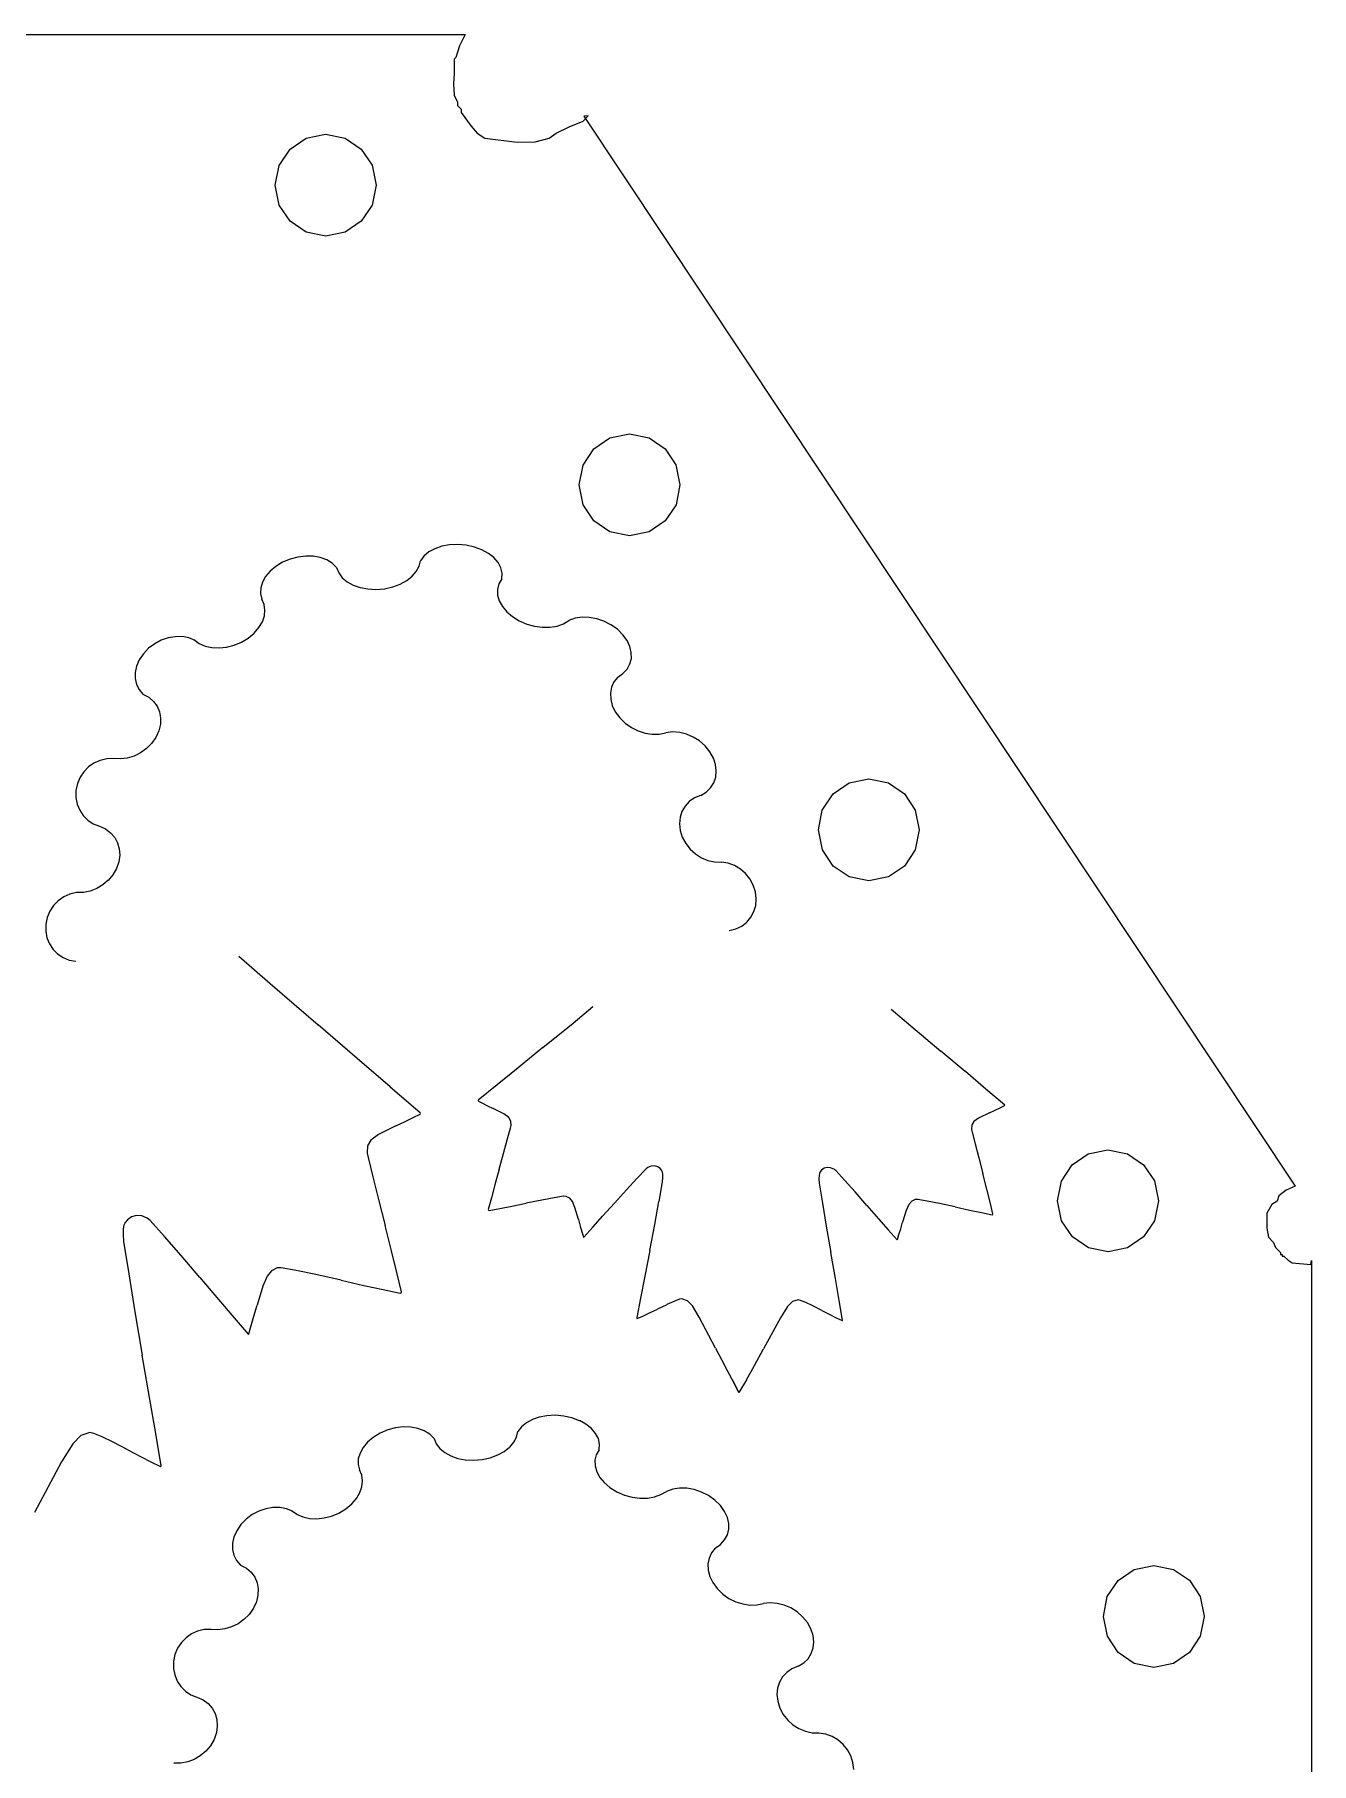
# Model space of a CAD drawing. Extents: x -196 to 369, y 430 to 811.
# Drawn here: x 201 to 277.8, y 706.9 to 810.9 of the extents above; entities that cross this region are included whole.
import ezdxf

# ---------------------------------------------------------------- set-up
doc = ezdxf.new("R2010")
doc.units = 0

msp = doc.modelspace()

# ---------------------------------------------------------------- linework, layer by layer
at = {"layer": 'Layer 1'}
for p, q in [((112.83, 810.906), (226.894, 810.906)), ((226.894, 810.906), (226.559388, 810.237169)), ((226.34479, 809.52363), (226.24273, 809.42034)), ((226.24273, 809.42034), (226.24273, 808.59373)), ((226.559388, 810.237169), (226.34479, 809.52363)), ((226.24273, 808.59373), (226.202733, 807.913124)), ((226.202733, 807.913124), (226.24273, 807.25054)), ((226.24273, 807.25054), (226.44685, 806.83724)), ((226.44685, 806.83724), (226.44685, 806.6306)), ((226.44685, 806.6306), (226.65096, 806.42396)), ((226.65096, 806.42396), (226.65096, 806.21729)), ((226.65096, 806.21729), (227.26331, 805.39071)), ((227.26331, 805.39071), (227.621672, 804.97422)), ((232.36621, 804.9774), (233.157411, 805.360071)), ((233.157411, 805.360071), (233.99914, 805.70069)), ((233.99914, 805.70069), (234.30531, 806.01065)), ((234.30531, 806.01065), (234.0436, 805.99975)), ((234.044, 806), (276.8283, 741.607)), ((216.364151, 804.009831), (217.327202, 804.668595)), ((217.327202, 804.668595), (218.50704, 804.9111)), ((218.50704, 804.9111), (219.687416, 804.671312)), ((219.687416, 804.671312), (220.651942, 804.014769)), ((227.621672, 804.97422), (228.07977, 804.66747)), ((228.07977, 804.66747), (230.028197, 804.424999)), ((230.028197, 804.424999), (231.11835, 804.456492)), ((231.11835, 804.456492), (231.95798, 804.66747)), ((231.95798, 804.66747), (232.36621, 804.9774)), ((215.71528, 803.033594), (216.364151, 804.009831)), ((220.651942, 804.014769), (221.303005, 803.040031)), ((215.47798, 801.83867), (215.71528, 803.033594)), ((221.303005, 803.040031), (221.54299, 801.84566)), ((215.717069, 800.64411), (215.47798, 801.83867)), ((221.543, 801.841), (221.304807, 800.646257)), ((216.367402, 799.668869), (215.717069, 800.64411)), ((221.304807, 800.646257), (220.655205, 799.670516)), ((217.331439, 799.011583), (216.367402, 799.668869)), ((218.51164, 798.77089), (217.331439, 799.011583)), ((219.691661, 799.01249), (218.51164, 798.77089)), ((220.655205, 799.670516), (219.691661, 799.01249)), ((234.645154, 785.981834), (235.608203, 786.640601)), ((235.608203, 786.640601), (236.78804, 786.88311)), ((236.78804, 786.88311), (237.968422, 786.643324)), ((237.968422, 786.643324), (238.932952, 785.986779)), ((233.996286, 785.005595), (234.645154, 785.981834)), ((238.932952, 785.986779), (239.584016, 785.012036)), ((233.75899, 783.81067), (233.996286, 785.005595)), ((239.584016, 785.012036), (239.824, 783.81766)), ((233.998079, 782.61611), (233.75899, 783.81067)), ((239.824, 783.813), (239.585808, 782.618259)), ((234.648412, 781.640869), (233.998079, 782.61611)), ((239.585808, 782.618259), (238.936209, 781.64252)), ((235.612449, 780.983583), (234.648412, 781.640869)), ((238.936209, 781.64252), (237.972667, 780.984492)), ((236.79265, 780.74289), (235.612449, 780.983583)), ((237.972667, 780.984492), (236.79265, 780.74289)), ((216.375, 779.343), (215.917868, 779.150032)), ((216.843, 779.467), (216.374375, 779.343039)), ((217.31, 779.523), (216.842928, 779.466784)), ((217.763138, 779.513445), (217.310652, 779.523736)), ((218.188, 779.438), (217.763138, 779.513445)), ((218.57149, 779.298005), (218.187285, 779.437365)), ((218.902, 779.096), (218.57149, 779.298005)), ((224.131, 778.914), (224.207174, 779.244576)), ((224.423, 779.53), (224.206891, 779.244003)), ((224.717743, 779.773684), (224.423286, 779.529998)), ((225.079, 779.97), (224.717743, 779.773684)), ((225.494837, 780.114583), (225.078349, 779.970704)), ((225.955, 780.201), (225.494837, 780.114583)), ((226.447291, 780.224137), (225.955001, 780.200274)), ((226.960155, 780.180422), (226.447291, 780.224137)), ((227.458, 780.07), (226.960155, 780.180422)), ((227.908, 779.903), (227.458768, 780.07046)), ((228.3, 779.687), (227.907998, 779.903367)), ((228.62619, 779.429818), (228.299983, 779.686968)), ((228.878, 779.14), (228.62619, 779.429818)), ((214.896459, 778.292232), (214.70958, 777.956033)), ((215.163, 778.61), (214.896459, 778.292232)), ((215.504901, 778.899436), (215.163005, 778.610191)), ((215.917868, 779.150032), (215.504901, 778.899436)), ((219.166, 778.833), (218.902226, 779.096388)), ((219.166, 778.833), (219.293229, 778.509293)), ((219.293, 778.509), (219.509991, 778.22228)), ((219.509991, 778.22228), (219.805184, 777.977656)), ((223.386221, 778.05422), (223.711526, 778.31044)), ((223.712, 778.311), (223.962819, 778.600095)), ((223.962819, 778.600095), (224.13059, 778.913976)), ((229.04674, 778.825734), (228.877908, 779.140072)), ((229.101, 778.156), (228.924074, 777.849196)), ((229.124, 778.495), (229.04674, 778.825734)), ((229.101, 778.156), (229.123892, 778.495015)), ((214.606105, 777.612511), (214.591478, 777.269825)), ((214.592, 777.269), (214.669955, 776.93825)), ((214.709, 777.957), (214.606105, 777.612511)), ((219.805, 777.978), (220.166816, 777.780546)), ((220.166816, 777.780546), (220.583691, 777.635363)), ((220.584, 777.635), (221.044361, 777.547171)), ((221.045, 777.548), (221.537275, 777.522625)), ((221.537, 777.522), (222.049622, 777.564162)), ((222.049622, 777.564162), (222.547024, 777.673097)), ((222.547024, 777.673097), (222.995607, 777.83922)), ((222.995, 777.839), (223.386221, 778.05422)), ((228.924, 777.849), (228.84385, 777.519188)), ((228.84385, 777.519188), (228.856257, 777.176543)), ((228.856, 777.176), (228.956713, 776.830664)), ((214.809, 776.621), (214.66944, 776.938153)), ((214.859431, 776.280534), (214.809033, 776.621144)), ((214.823, 775.927), (214.859431, 776.280534)), ((228.956713, 776.830664), (229.141492, 776.492787)), ((229.141, 776.493), (229.405607, 776.172732)), ((229.406, 776.173), (229.746188, 775.880491)), ((214.21622, 774.89423), (214.499101, 775.223278)), ((214.499, 775.224), (214.70206, 775.571753)), ((214.70206, 775.571753), (214.822979, 775.927663)), ((229.746, 775.88), (230.157522, 775.625417)), ((230.157522, 775.625417), (230.61362, 775.42798)), ((230.61362, 775.42798), (231.081658, 775.299401)), ((231.082, 775.3), (231.548922, 775.239149)), ((231.548922, 775.239149), (232.00169, 775.24488)), ((232.002, 775.245), (232.427556, 775.316159)), ((232.427556, 775.316159), (232.812842, 775.451607)), ((232.812, 775.451), (233.143973, 775.6496)), ((233.523, 775.781), (233.144098, 775.649456)), ((233.936423, 775.841843), (233.52316, 775.781648)), ((234.371, 775.832), (233.936423, 775.841843)), ((234.813896, 775.752955), (234.371035, 775.831514)), ((235.252, 775.607), (234.813896, 775.752955)), ((235.672411, 775.394982), (235.252103, 775.607029)), ((236.061892, 775.118147), (235.672411, 775.394982)), ((236.392, 774.794), (236.061892, 775.118147)), ((208.223, 774.25), (207.859085, 773.979403)), ((208.62, 774.458), (208.223351, 774.249765)), ((209.037397, 774.600142), (208.620533, 774.457484)), ((209.462, 774.674), (209.037397, 774.600142)), ((209.881456, 774.676393), (209.461626, 774.674566)), ((210.284, 774.603), (209.881456, 774.676393)), ((210.657, 774.451), (210.284238, 774.602836)), ((210.588, 774.499), (210.898296, 774.271894)), ((210.898, 774.272), (211.262571, 774.113976)), ((211.262571, 774.113976), (211.668317, 774.02466)), ((211.669, 774.024), (212.102793, 774.002994)), ((212.102793, 774.002994), (212.551529, 774.049923)), ((212.551, 774.05), (213.001567, 774.164475)), ((213.002, 774.165), (213.441284, 774.346639)), ((213.441, 774.346), (213.855866, 774.59442)), ((213.855866, 774.59442), (214.21622, 774.89423)), ((236.642, 774.446), (236.391997, 774.793795)), ((236.811, 774.086), (236.64239, 774.446752)), ((236.896113, 773.722697), (236.810219, 774.085758)), ((207.29189, 773.281733), (207.126595, 772.902815)), ((207.541331, 773.649246), (207.29189, 773.281733)), ((207.86, 773.979), (207.541331, 773.649246)), ((236.645, 772.726), (236.815045, 773.03199)), ((236.815, 773.032), (236.898413, 773.367668)), ((236.898, 773.368), (236.896113, 773.722697)), ((207.043647, 772.523351), (207.042919, 772.153653)), ((207.043, 772.154), (207.123013, 771.804918)), ((207.126, 772.903), (207.043647, 772.523351)), ((235.854243, 771.950726), (235.707387, 771.630059)), ((236.081, 772.231), (235.854243, 771.950726)), ((236.081, 772.231), (236.386919, 772.460191)), ((236.387, 772.461), (236.644965, 772.726622)), ((207.123013, 771.804918), (207.282435, 771.487167)), ((207.283, 771.487), (207.520643, 771.211228)), ((207.52, 771.211), (207.871541, 771.02839)), ((207.872, 771.028), (208.156871, 770.783966)), ((235.707, 771.63), (235.640799, 771.279647)), ((235.640799, 771.279647), (235.656013, 770.910298)), ((235.656, 770.911), (235.75339, 770.533345)), ((208.156871, 770.783966), (208.371952, 770.488957)), ((208.372, 770.489), (208.51421, 770.153415)), ((208.51421, 770.153415), (208.580451, 769.787671)), ((235.754, 770.533), (235.934321, 770.157729)), ((235.934, 770.158), (236.198018, 769.795819)), ((208.472, 769.008), (208.291744, 768.61433)), ((208.567, 769.402), (208.472004, 769.007226)), ((208.58, 769.788), (208.567175, 769.402537)), ((236.198018, 769.795819), (236.529784, 769.472743)), ((236.529784, 769.472743), (236.904456, 769.209671)), ((236.905, 769.209), (237.309927, 769.008888)), ((237.309927, 769.008888), (237.732503, 768.874702)), ((237.732, 768.875), (238.159574, 768.809705)), ((238.159574, 768.809705), (238.579524, 768.816267)), ((238.58, 768.816), (238.979697, 768.897367)), ((239.388, 768.942), (238.979495, 768.897678)), ((239.806879, 768.909918), (239.388496, 768.941764)), ((240.223, 768.806), (239.806879, 768.909918)), ((240.623861, 768.634761), (240.22215, 768.80664)), ((207.726, 767.938), (207.371383, 767.684073)), ((208.037, 768.249), (207.726019, 767.937345)), ((208.292, 768.614), (208.03654, 768.241727)), ((240.999, 768.399), (240.623861, 768.634761)), ((241.335618, 768.103086), (240.999198, 768.398618)), ((241.62117, 767.751877), (241.335618, 768.103086)), ((241.834, 767.368), (241.62117, 767.751877)), ((204.243947, 766.839372), (203.961947, 766.551199)), ((204.573, 767.07), (204.243947, 766.839372)), ((204.940131, 767.234594), (204.573134, 767.069227)), ((205.336, 767.327), (204.940131, 767.234594)), ((205.752, 767.339), (205.336331, 767.327263)), ((206.163, 767.315), (205.751653, 767.338905)), ((206.57744, 767.367607), (206.162588, 767.315021)), ((206.984, 767.492), (206.57744, 767.367607)), ((207.371383, 767.684073), (206.9849, 767.492567)), ((241.962, 766.979), (241.834162, 767.368226)), ((242.007, 766.595), (241.961932, 766.979026)), ((203.576, 765.833), (203.489581, 765.418441)), ((203.736, 766.213), (203.575296, 765.832853)), ((203.962, 766.551), (203.736104, 766.212998)), ((241.667839, 765.579681), (241.85778, 765.884782)), ((241.858, 765.885), (241.971836, 766.226955)), ((241.971836, 766.226955), (242.00732, 766.595224)), ((249.035161, 765.213831), (249.998212, 765.872595)), ((249.998212, 765.872595), (251.17805, 766.1151)), ((251.17805, 766.1151), (252.358426, 765.875312)), ((252.358426, 765.875312), (253.322952, 765.218769)), ((203.489581, 765.418441), (203.485938, 764.997644)), ((203.485938, 764.997644), (203.562752, 764.599614)), ((240.379955, 764.757032), (240.127581, 764.483868)), ((240.695, 764.973), (240.379955, 764.757032)), ((241.068, 765.122), (240.69473, 764.973262)), ((241.069, 765.122), (241.40452, 765.321721)), ((241.404, 765.322), (241.667839, 765.579681)), ((248.38629, 764.237594), (249.035161, 765.213831)), ((253.322952, 765.218769), (253.974015, 764.244031)), ((203.562, 764.599), (203.711956, 764.232683)), ((203.711956, 764.232683), (203.927795, 763.907032)), ((203.928, 763.907), (204.202414, 763.630921)), ((204.202414, 763.630921), (204.52813, 763.413383)), ((239.829, 763.807), (239.791325, 763.4227)), ((239.941756, 764.163715), (239.828074, 763.806393)), ((240.127, 764.484), (239.941756, 764.163715)), ((248.14899, 763.04267), (248.38629, 764.237594)), ((253.974015, 764.244031), (254.214, 763.04966)), ((204.528, 763.414), (204.897737, 763.263933)), ((204.898, 763.264), (205.266477, 763.105295)), ((205.267, 763.105), (205.575146, 762.880643)), ((205.575146, 762.880643), (205.818859, 762.600801)), ((205.818, 762.601), (205.993148, 762.275873)), ((239.791, 763.422), (239.833762, 763.02078)), ((239.834, 763.021), (239.961652, 762.612936)), ((239.961652, 762.612936), (240.16793, 762.226667)), ((248.388079, 761.84811), (248.14899, 763.04267)), ((254.214, 763.045), (253.975808, 761.850259)), ((205.993148, 762.275873), (206.095606, 761.915644)), ((206.122, 761.53), (206.066705, 761.130109)), ((206.096, 761.915), (206.121644, 761.529836)), ((240.16793, 762.226667), (240.436239, 761.887926)), ((240.436, 761.888), (240.755237, 761.602576)), ((240.755237, 761.602576), (241.114304, 761.376217)), ((249.038412, 760.872869), (248.388079, 761.84811)), ((253.975808, 761.850259), (253.326209, 760.87452)), ((205.925649, 760.725541), (205.707369, 760.344987)), ((206.066, 761.13), (205.925649, 760.725541)), ((241.114, 761.376), (241.501801, 761.214454)), ((241.501801, 761.214454), (241.907229, 761.123518)), ((241.907, 761.124), (242.318969, 761.109414)), ((242.723, 761.042), (242.318568, 761.108657)), ((243.10742, 760.901659), (242.723977, 761.042855)), ((243.46, 760.693), (243.10742, 760.901659)), ((243.771769, 760.423287), (243.45993, 760.692315)), ((250.002449, 760.215583), (249.038412, 760.872869)), ((253.326209, 760.87452), (252.362667, 760.216492)), ((204.735, 759.521), (204.342315, 759.369969)), ((205.100974, 759.737281), (204.734982, 759.520665)), ((205.429, 760.014), (205.100974, 759.737281)), ((205.707369, 760.344987), (205.428576, 760.013605)), ((244.033, 760.101), (243.771769, 760.423287)), ((244.233071, 759.732585), (244.03232, 760.101045)), ((244.36347, 759.325061), (244.233071, 759.732585)), ((251.18265, 759.97489), (250.002449, 760.215583)), ((252.362667, 760.216492), (251.18265, 759.97489)), ((202.144, 758.501), (201.918104, 758.163)), ((202.425962, 758.78938), (202.143962, 758.501198)), ((202.755, 759.02), (202.425962, 758.78938)), ((203.122131, 759.185594), (202.755126, 759.020219)), ((203.518, 759.278), (203.122131, 759.185594)), ((203.934, 759.29), (203.518331, 759.278272)), ((203.934, 759.29), (203.521749, 759.286511)), ((204.342315, 759.369969), (203.93421, 759.289973)), ((244.268, 758.13), (244.378378, 758.50463)), ((244.412, 758.906), (244.36347, 759.325061)), ((244.378, 758.505), (244.412071, 758.906535)), ((201.671567, 757.368441), (201.667923, 756.947652)), ((201.758, 757.783), (201.671567, 757.368441)), ((201.919, 758.163), (201.758296, 757.782853)), ((243.541499, 757.261274), (243.842915, 757.498954)), ((243.843, 757.499), (244.087047, 757.791717)), ((244.087047, 757.791717), (244.267409, 758.130084)), ((201.667923, 756.947652), (201.744745, 756.549613)), ((201.745, 756.55), (201.894963, 756.183683)), ((242.792, 756.989), (243.18926, 757.088499)), ((243.189, 757.088), (243.541499, 757.261274)), ((201.894963, 756.183683), (202.110802, 755.858032)), ((202.11, 755.858), (202.384414, 755.581921)), ((202.384414, 755.581921), (202.71013, 755.364383)), ((202.711, 755.364), (203.080737, 755.213941)), ((213.29, 755.458), (215.16358, 753.81137)), ((203.08, 755.214), (203.486458, 755.14035)), ((215.163, 753.811), (218.05085, 751.3234)), ((233.389, 751.422), (234.58353, 752.412066)), ((252.536, 752.261), (253.70764, 751.25648)), ((220.411, 749.295), (218.05063, 751.32341)), ((231.581, 749.953), (233.38921, 751.42217)), ((253.708, 751.257), (255.51391, 749.73945)), ((222.398, 747.578), (220.41102, 749.29562)), ((231.581, 749.953), (230.08542, 748.74066)), ((256.99, 748.502), (255.51395, 749.73943)), ((230.085, 748.741), (228.8257, 747.7137)), ((258.233, 747.454), (256.99045, 748.50183)), ((224.188029, 746.02461), (222.398659, 747.57737)), ((228.826, 747.713), (227.69293, 746.784742)), ((259.351162, 746.506456), (258.232192, 747.453716)), ((223.772, 745.737), (224.184785, 745.948479)), ((224.184785, 745.948479), (224.206125, 745.983301)), ((224.206125, 745.983301), (224.188029, 746.02461)), ((227.693, 746.785), (227.680159, 746.757828)), ((227.680159, 746.757828), (227.694015, 746.734623)), ((227.694015, 746.734623), (227.948878, 746.600912)), ((227.949, 746.601), (228.244465, 746.451154)), ((228.244, 746.451), (228.594909, 746.280903)), ((229.237, 745.958), (228.594901, 746.281468)), ((229.534, 745.742), (229.236679, 745.957383)), ((258.44, 746.023), (257.791812, 745.709894)), ((258.44, 746.023), (258.793571, 746.187136)), ((258.793571, 746.187136), (259.091449, 746.33143)), ((259.091, 746.331), (259.349134, 746.460012)), ((259.349134, 746.460012), (259.362479, 746.481255)), ((259.362479, 746.481255), (259.351162, 746.506456)), ((222.73, 745.232), (221.69347, 744.718752)), ((222.73, 745.232), (223.2954, 745.501054)), ((223.2954, 745.501054), (223.77174, 745.737584)), ((229.435, 744.4), (229.627963, 745.107939)), ((229.657, 745.528), (229.534206, 745.741917)), ((229.628, 745.108), (229.663136, 745.256843)), ((229.663, 745.257), (229.657232, 745.528374)), ((257.364, 745.021), (257.397523, 744.868735)), ((257.372, 745.292), (257.364267, 745.020725)), ((257.49511, 745.502069), (257.371844, 745.292111)), ((257.397, 744.868), (257.578195, 744.156564)), ((257.792, 745.71), (257.49511, 745.502069)), ((221.021, 744.033), (221.008634, 743.588321)), ((221.21824, 744.377156), (221.021124, 744.03299)), ((221.693, 744.718), (221.21824, 744.377156)), ((229.206, 743.572), (229.433977, 744.400369)), ((257.578, 744.157), (257.792329, 743.323806)), ((221.009, 743.589), (221.062607, 743.339405)), ((221.062, 743.339), (221.351751, 742.1728)), ((228.944, 742.628), (229.206587, 743.571617)), ((238.1, 742.815), (237.897601, 742.741112)), ((238.301, 742.827), (238.100371, 742.815188)), ((238.484, 742.775), (238.30061, 742.82617)), ((257.793, 743.324), (258.039712, 742.375663)), ((262.776277, 741.919597), (263.425148, 742.895838)), ((263.425148, 742.895838), (264.3882, 743.554604)), ((264.3882, 743.554604), (265.56804, 743.79711)), ((265.56804, 743.79711), (266.748419, 743.557321)), ((266.748419, 743.557321), (267.712946, 742.900775)), ((267.712946, 742.900775), (268.364007, 741.926034)), ((221.352, 742.173), (221.694736, 740.80721)), ((228.944, 742.628), (228.686879, 741.696024)), ((237.232, 742.071), (236.598068, 741.385255)), ((237.781, 742.653), (237.23202, 742.070957)), ((237.898, 742.741), (237.781249, 742.652881)), ((238.637, 742.666), (238.484327, 742.775409)), ((238.562, 740.688), (238.769305, 741.86486)), ((238.718, 742.565), (238.63692, 742.666273)), ((238.765, 742.463), (238.718174, 742.56475)), ((238.788, 742.332), (238.765427, 742.462537)), ((238.769, 741.865), (238.792946, 742.131619)), ((238.793, 742.132), (238.787491, 742.332853)), ((248.189, 742.251), (248.180401, 742.050477)), ((248.181, 742.05), (248.200844, 741.782996)), ((248.214, 742.381), (248.189421, 742.250954)), ((248.2, 741.783), (248.390755, 740.59356)), ((248.262, 742.482), (248.213614, 742.381089)), ((248.345, 742.582), (248.262379, 742.482169)), ((248.499, 742.688), (248.344633, 742.581249)), ((248.683, 742.736), (248.498795, 742.688027)), ((248.884, 742.721), (248.68358, 742.736294)), ((249.085, 742.643), (248.883849, 742.720479)), ((249.2, 742.553), (249.084623, 742.643215)), ((249.74, 741.961), (249.200058, 742.552763)), ((250.364, 741.264), (249.740707, 741.960956)), ((258.281, 741.439), (258.039811, 742.375454)), ((262.53898, 740.72467), (262.776277, 741.919597)), ((268.364007, 741.926034), (268.60399, 740.73166)), ((221.695, 740.807), (222.08952, 739.25247)), ((228.476, 740.906), (228.293292, 740.202845)), ((228.687, 741.696), (228.476304, 740.905286)), ((231.522, 740.775), (230.56614, 740.584935)), ((232.256, 740.908), (231.521801, 740.774182)), ((232.827, 741.002), (232.255953, 740.908419)), ((232.977, 740.997), (232.827254, 741.002333)), ((233.191, 740.889), (232.977224, 740.996349)), ((233.353, 740.688), (233.190529, 740.889626)), ((236.598, 741.385), (235.879569, 740.588922)), ((251.069, 740.456), (250.362896, 741.264732)), ((253.763, 740.711), (253.597483, 740.512222)), ((253.978, 740.814), (253.762577, 740.71039)), ((254.128, 740.817), (253.977969, 740.814297)), ((254.696, 740.713), (254.128403, 740.816761)), ((255.427, 740.566), (254.696205, 740.713226)), ((258.478, 740.644), (258.281198, 741.43882)), ((262.778069, 739.53011), (262.53898, 740.72467)), ((268.604, 740.727), (268.365807, 739.532257)), ((275.74096, 740.71017), (275.43478, 740.5035)), ((275.84302, 741.02013), (275.74096, 740.71017)), ((276.283167, 741.36854), (275.84302, 741.02013)), ((276.828, 741.607), (276.283167, 741.36854)), ((206.833, 739.766), (206.58615, 739.591012)), ((207.128, 739.844), (206.833435, 739.765363)), ((207.448, 739.819), (207.127506, 739.84407)), ((207.77, 739.692), (207.448336, 739.819005)), ((207.955, 739.544), (207.770499, 739.691882)), ((228.293, 740.202), (228.30228, 740.166861)), ((228.303, 740.167), (228.337691, 740.155867)), ((228.337, 740.156), (228.982159, 740.274392)), ((228.983, 740.275), (229.710121, 740.413478)), ((229.71, 740.413), (230.566608, 740.584607)), ((233.506, 740.321), (233.353279, 740.687355)), ((233.714, 739.61), (233.505803, 740.321438)), ((234.574, 739.138), (235.172325, 739.799676)), ((235.172, 739.8), (235.879362, 740.588786)), ((238.309, 739.307), (238.561859, 740.68846)), ((248.391, 740.594), (248.624321, 739.19803)), ((251.069, 740.456), (251.764082, 739.65481)), ((253.439, 740.148), (253.219876, 739.440256)), ((253.597, 740.512), (253.438658, 740.148344)), ((256.38, 740.358), (255.426604, 740.566042)), ((256.38, 740.358), (257.233087, 740.17081)), ((257.233, 740.171), (257.957667, 740.019636)), ((257.958, 740.019), (258.600056, 739.889737)), ((258.647, 739.938), (258.477242, 740.643679)), ((258.6, 739.89), (258.637002, 739.901161)), ((258.637, 739.901), (258.647394, 739.938214)), ((275.12861, 739.67692), (275.119992, 739.08484)), ((275.43478, 740.5035), (275.12861, 739.98688)), ((275.12861, 739.98688), (275.12861, 739.67692)), ((206.337, 739.048), (206.323249, 738.719299)), ((206.324, 738.72), (206.355733, 738.282322)), ((206.377, 739.262), (206.337695, 739.048826)), ((206.454, 739.427), (206.376625, 739.261585)), ((206.587, 739.591), (206.45488, 739.427356)), ((208.818, 738.574), (207.954572, 739.544028)), ((222.475, 737.718), (222.089311, 739.25305)), ((233.714, 739.61), (233.825979, 739.205724)), ((233.826, 739.206), (233.923146, 738.863195)), ((233.923, 738.863), (234.010683, 738.558466)), ((234.034, 738.545), (234.573891, 739.138797)), ((238.009, 737.739), (238.308364, 739.30698)), ((248.625, 739.198), (248.902283, 737.61274)), ((251.765, 739.655), (252.353062, 738.982964)), ((252.353, 738.982), (252.883514, 738.379127)), ((252.907, 738.394), (252.999295, 738.69704)), ((252.999, 738.697), (253.101414, 739.038271)), ((253.102, 739.038), (253.220182, 739.440343)), ((263.428402, 738.554869), (262.778069, 739.53011)), ((268.365807, 739.532257), (267.716205, 738.556516)), ((275.119992, 739.08484), (275.23067, 738.54037)), ((206.356, 738.282), (206.661039, 736.33224)), ((209.815, 737.432), (208.818284, 738.57446)), ((222.79, 736.415), (222.475292, 737.71788)), ((234.011, 738.558), (234.020712, 738.543247)), ((234.021, 738.544), (234.034488, 738.546301)), ((238.009, 737.739), (237.70964, 736.19279)), ((249.178, 736.051), (248.902017, 737.61216)), ((252.883, 738.38), (252.897, 738.38)), ((252.897, 738.379), (252.906942, 738.394148)), ((264.392439, 737.897583), (263.428402, 738.554869)), ((265.57264, 737.65689), (264.392439, 737.897583)), ((266.752661, 737.89849), (265.57264, 737.65689)), ((267.716205, 738.556516), (266.752661, 737.89849)), ((275.23067, 738.54037), (275.53684, 738.23039)), ((275.53684, 738.23039), (275.6389, 737.92043)), ((275.6389, 737.92043), (275.94508, 737.61044)), ((275.94508, 737.61044), (275.94508, 737.50712)), ((210.944, 736.106), (209.81486, 737.43169)), ((215.595, 736.693), (215.250514, 736.523161)), ((215.835, 736.698), (215.595084, 736.693569)), ((216.743, 736.528), (215.835348, 736.698087)), ((275.94508, 737.50712), (276.04713, 737.50712)), ((276.04713, 737.50712), (276.04713, 737.4038)), ((276.04713, 737.4038), (276.14919, 737.4038)), ((276.14919, 737.4038), (276.418049, 737.156045)), ((276.418049, 737.156045), (276.65948, 736.99052)), ((276.65948, 736.99052), (277.78212, 736.8872)), ((277.78212, 736.8872), (277.80922, 737.1447)), ((277.809, 737.145), (277.809, 558.048)), ((206.661, 736.332), (207.034107, 734.0437)), ((210.944, 736.106), (212.05551, 734.79268)), ((214.733, 735.602), (214.382595, 734.44185)), ((214.986, 736.198), (214.732793, 735.601889)), ((215.251, 736.524), (214.98632, 736.198159)), ((217.911, 736.286), (216.74238, 736.527335)), ((219.436, 735.945), (217.91141, 736.286026)), ((219.436, 735.945), (220.80018, 735.638155)), ((220.8, 735.639), (221.95882, 735.390881)), ((223.062, 735.258), (222.790537, 736.41476)), ((237.71, 736.192), (237.457844, 734.88058)), ((249.407, 734.733), (249.178493, 736.05116)), ((212.056, 734.793), (212.996377, 733.69139)), ((221.959, 735.39), (222.98572, 735.17811)), ((222.986, 735.179), (223.04517, 735.197295)), ((223.045, 735.197), (223.061621, 735.258002)), ((237.458, 734.881), (237.232939, 733.70509)), ((239.029, 734.48), (238.477351, 734.214928)), ((239.46, 734.672), (239.029024, 734.480686)), ((239.789, 734.802), (239.460047, 734.671651)), ((239.939, 734.828), (239.788586, 734.801473)), ((240.271, 734.719), (239.939425, 734.828734)), ((240.571, 734.408), (240.270213, 734.718292)), ((246.591, 734.664), (246.284824, 734.36115)), ((246.928, 734.768), (246.590973, 734.664421)), ((247.082, 734.738), (246.927273, 734.767648)), ((247.395, 734.608), (247.082619, 734.737753)), ((247.812, 734.412), (247.394974, 734.607991)), ((249.61, 733.545), (249.406677, 734.73319)), ((207.034, 734.044), (207.477406, 731.44542)), ((212.996, 733.691), (213.844351, 732.702761)), ((214.03, 733.223), (214.193772, 733.782417)), ((214.193, 733.782), (214.381987, 734.441527)), ((237.228, 733.658), (237.234663, 733.645667)), ((237.233, 733.705), (237.228706, 733.658268)), ((237.235, 733.646), (237.248744, 733.644728)), ((237.248, 733.645), (237.594372, 733.798097)), ((237.595, 733.798), (237.998098, 733.983548)), ((237.998098, 733.983548), (238.477211, 734.215287)), ((240.983, 733.728), (240.571794, 734.408771)), ((241.966, 731.856), (240.982568, 733.72717)), ((245.864, 733.69), (244.85044, 731.83111)), ((246.284, 734.361), (245.863737, 733.690034)), ((248.362, 734.132), (247.811573, 734.412275)), ((248.362, 734.132), (248.830066, 733.89068)), ((248.83, 733.891), (249.227937, 733.69166)), ((249.228, 733.691), (249.580654, 733.51799)), ((249.581, 733.518), (249.602365, 733.521839)), ((249.602, 733.522), (249.609233, 733.545194)), ((213.844, 732.703), (213.866, 732.703)), ((213.866, 732.701), (213.881898, 732.725832)), ((213.882, 732.726), (214.029589, 733.222748)), ((207.919, 728.886), (207.477672, 731.44509)), ((241.966, 731.856), (242.500746, 730.83247)), ((244.301, 730.817), (244.850708, 731.8311)), ((242.501302, 730.833308), (242.501, 730.833)), ((242.956972, 729.971613), (242.501302, 730.833308)), ((243.833, 729.964), (244.301396, 730.817739)), ((243.368481, 729.199945), (242.956972, 729.971613)), ((242.957, 729.971), (243.368509, 729.199332)), ((243.833, 729.964), (243.368481, 729.199945)), ((208.285, 726.726), (207.919592, 728.88675)), ((230.584743, 727.370684), (230.290286, 727.126998)), ((230.946, 727.567), (230.584743, 727.370684)), ((231.361837, 727.711583), (230.945349, 727.567704)), ((231.822, 727.798), (231.361837, 727.711583)), ((232.314291, 727.821137), (231.822001, 727.797274)), ((232.827155, 727.777422), (232.314291, 727.821137)), ((233.325, 727.667), (232.827155, 727.777422)), ((233.775, 727.5), (233.325768, 727.66746)), ((234.167, 727.284), (233.774998, 727.500367)), ((234.49319, 727.026818), (234.166983, 727.283968)), ((203.782, 726.612), (203.29239, 726.115564)), ((204.32, 726.782), (203.781056, 726.612211)), ((204.568, 726.733), (204.320574, 726.781599)), ((205.068, 726.521), (204.568468, 726.733693)), ((205.735, 726.199), (205.068129, 726.520272)), ((206.614, 725.74), (205.733805, 726.199432)), ((208.61, 724.778), (208.284864, 726.7257)), ((221.03, 726.207), (220.763459, 725.889232)), ((221.371901, 726.496436), (221.030005, 726.207191)), ((221.784868, 726.747032), (221.371901, 726.496436)), ((222.242, 726.94), (221.784868, 726.747032)), ((222.71, 727.064), (222.241375, 726.940039)), ((223.177, 727.12), (222.709928, 727.063784)), ((223.630138, 727.110445), (223.177652, 727.120736)), ((224.055, 727.035), (223.630138, 727.110445)), ((224.43849, 726.895005), (224.054285, 727.034365)), ((224.769, 726.693), (224.43849, 726.895005)), ((225.033, 726.43), (224.769226, 726.693388)), ((225.033, 726.43), (225.160229, 726.106293)), ((229.579, 725.908), (229.829819, 726.197095)), ((229.829819, 726.197095), (229.99759, 726.510976)), ((229.998, 726.511), (230.074174, 726.841576)), ((230.29, 727.127), (230.073891, 726.841003)), ((234.745, 726.737), (234.49319, 727.026818)), ((234.91374, 726.422734), (234.744908, 726.737072)), ((234.991, 726.092), (234.91374, 726.422734)), ((203.292, 726.116), (202.619953, 725.01614)), ((206.614, 725.74), (207.36249, 725.344424)), ((207.363, 725.344), (207.999346, 725.017238)), ((220.473105, 725.209511), (220.458478, 724.866825)), ((220.576, 725.554), (220.473105, 725.209511)), ((220.763459, 725.889232), (220.57658, 725.553033)), ((225.16, 726.106), (225.376991, 725.81928)), ((225.376991, 725.81928), (225.672184, 725.574656)), ((225.672, 725.575), (226.033816, 725.377546)), ((226.033816, 725.377546), (226.450691, 725.232363)), ((226.451, 725.232), (226.911361, 725.144171)), ((226.912, 725.145), (227.404275, 725.119625)), ((227.404, 725.119), (227.916622, 725.161162)), ((227.916622, 725.161162), (228.414024, 725.270097)), ((228.414024, 725.270097), (228.862607, 725.43622)), ((228.862, 725.436), (229.253221, 725.65122)), ((229.253221, 725.65122), (229.578526, 725.90744)), ((234.791, 725.446), (234.71085, 725.116188)), ((234.71085, 725.116188), (234.723257, 724.773543)), ((234.968, 725.753), (234.791074, 725.446196)), ((234.968, 725.753), (234.990892, 726.092015)), ((202.62, 725.016), (200.99921, 721.96888)), ((208, 725.017), (208.563933, 724.733398)), ((208.564, 724.734), (208.598165, 724.740292)), ((208.598, 724.74), (208.609567, 724.778019)), ((220.459, 724.866), (220.536955, 724.53525)), ((220.676, 724.218), (220.53644, 724.535153)), ((220.726431, 723.877534), (220.676033, 724.218144)), ((234.723, 724.773), (234.823713, 724.427664)), ((234.823713, 724.427664), (235.008492, 724.089787)), ((235.008, 724.09), (235.272607, 723.769732)), ((220.366, 722.821), (220.56906, 723.168753)), ((220.56906, 723.168753), (220.689979, 723.524663)), ((220.69, 723.524), (220.726431, 723.877534)), ((235.273, 723.77), (235.613188, 723.477491)), ((235.613, 723.477), (236.024522, 723.222417)), ((236.024522, 723.222417), (236.48062, 723.02498)), ((236.48062, 723.02498), (236.948658, 722.896401)), ((238.294556, 722.913159), (238.679842, 723.048607)), ((238.679, 723.048), (239.010973, 723.2466)), ((239.39, 723.378), (239.011098, 723.246456)), ((239.803423, 723.438843), (239.39016, 723.378648)), ((240.238, 723.429), (239.803423, 723.438843)), ((240.680896, 723.349955), (240.238035, 723.428514)), ((241.119, 723.204), (240.680896, 723.349955)), ((241.539411, 722.991982), (241.119103, 723.204029)), ((214.487, 722.055), (214.090351, 721.846765)), ((214.904397, 722.197142), (214.487533, 722.054484)), ((215.329, 722.271), (214.904397, 722.197142)), ((215.748456, 722.273393), (215.328626, 722.271566)), ((216.151, 722.2), (215.748456, 722.273393)), ((216.524, 722.048), (216.151238, 722.199836)), ((216.455, 722.096), (216.765296, 721.868894)), ((219.308, 721.943), (219.722866, 722.19142)), ((219.722866, 722.19142), (220.08322, 722.49123)), ((220.08322, 722.49123), (220.366101, 722.820278)), ((236.949, 722.897), (237.415922, 722.836149)), ((237.415922, 722.836149), (237.86869, 722.84188)), ((237.869, 722.842), (238.294556, 722.913159)), ((241.928892, 722.715147), (241.539411, 722.991982)), ((242.259, 722.391), (241.928892, 722.715147)), ((242.509, 722.043), (242.258997, 722.390795)), ((242.678, 721.683), (242.50939, 722.043752)), ((213.408331, 721.246246), (213.15889, 720.878733)), ((213.727, 721.576), (213.408331, 721.246246)), ((214.09, 721.847), (213.726085, 721.576403)), ((216.765, 721.869), (217.129571, 721.710976)), ((217.129571, 721.710976), (217.535317, 721.62166)), ((217.536, 721.621), (217.969793, 721.599994)), ((217.969793, 721.599994), (218.418529, 721.646923)), ((218.418, 721.647), (218.868567, 721.761475)), ((218.869, 721.762), (219.308284, 721.943639)), ((242.763113, 721.319697), (242.677219, 721.682758)), ((242.682, 720.629), (242.765413, 720.964668)), ((242.765, 720.965), (242.763113, 721.319697)), ((212.910647, 720.120351), (212.909919, 719.750653)), ((212.993, 720.5), (212.910647, 720.120351)), ((213.15889, 720.878733), (212.993595, 720.499815)), ((241.948, 719.828), (242.253919, 720.057191)), ((242.254, 720.058), (242.511965, 720.323622)), ((242.512, 720.323), (242.682045, 720.62899)), ((212.91, 719.751), (212.990013, 719.401918)), ((212.990013, 719.401918), (213.149435, 719.084167)), ((213.15, 719.084), (213.387643, 718.808228)), ((241.574, 719.227), (241.507799, 718.876647)), ((241.507799, 718.876647), (241.523013, 718.507298)), ((241.721243, 719.547726), (241.574387, 719.227059)), ((241.948, 719.828), (241.721243, 719.547726)), ((213.387, 718.808), (213.738541, 718.62539)), ((213.739, 718.625), (214.023871, 718.380966)), ((214.023871, 718.380966), (214.238952, 718.085957)), ((214.239, 718.086), (214.38121, 717.750415)), ((241.523, 718.508), (241.62039, 718.130345)), ((241.621, 718.13), (241.801321, 717.754729)), ((265.532286, 716.914595), (266.181154, 717.890834)), ((266.181154, 717.890834), (267.144203, 718.549601)), ((267.144203, 718.549601), (268.32404, 718.79211)), ((268.32404, 718.79211), (269.504422, 718.552324)), ((269.504422, 718.552324), (270.468952, 717.895779)), ((270.468952, 717.895779), (271.120016, 716.921036)), ((214.434, 716.999), (214.339004, 716.604226)), ((214.38121, 717.750415), (214.447451, 717.384671)), ((214.447, 717.385), (214.434175, 716.999537)), ((241.801, 717.755), (242.065018, 717.392819)), ((242.065018, 717.392819), (242.396784, 717.069743)), ((242.396784, 717.069743), (242.771456, 716.806671)), ((242.772, 716.806), (243.176927, 716.605888)), ((265.29499, 715.71967), (265.532286, 716.914595)), ((271.120016, 716.921036), (271.36, 715.72666)), ((213.904, 715.846), (213.593019, 715.534345)), ((214.159, 716.211), (213.90354, 715.838727)), ((214.339, 716.605), (214.158744, 716.21133)), ((243.176927, 716.605888), (243.599503, 716.471702)), ((243.599, 716.472), (244.026574, 716.406705)), ((244.026574, 716.406705), (244.446524, 716.413267)), ((244.447, 716.413), (244.846697, 716.494367)), ((245.255, 716.539), (244.846495, 716.494678)), ((245.673879, 716.506918), (245.255496, 716.538764)), ((246.09, 716.403), (245.673879, 716.506918)), ((246.490861, 716.231761), (246.08915, 716.40364)), ((246.866, 715.996), (246.490861, 716.231761)), ((247.202618, 715.700086), (246.866198, 715.995618)), ((210.807131, 714.831594), (210.440134, 714.666227)), ((211.203, 714.924), (210.807131, 714.831594)), ((211.619, 714.936), (211.203331, 714.924263)), ((212.03, 714.912), (211.618653, 714.935905)), ((212.44444, 714.964607), (212.029588, 714.912021)), ((212.851, 715.089), (212.44444, 714.964607)), ((213.238383, 715.281073), (212.8519, 715.089567)), ((213.593, 715.535), (213.238383, 715.281073)), ((247.48817, 715.348877), (247.202618, 715.700086)), ((247.701, 714.965), (247.48817, 715.348877)), ((247.829, 714.576), (247.701162, 714.965226)), ((265.534078, 714.525113), (265.29499, 715.71967)), ((271.36, 715.722), (271.121807, 714.527257)), ((209.603, 713.81), (209.442296, 713.429853)), ((209.829, 714.148), (209.603104, 713.809998)), ((210.110947, 714.436372), (209.828947, 714.148199)), ((210.44, 714.667), (210.110947, 714.436372)), ((247.725, 713.482), (247.838836, 713.823955)), ((247.874, 714.192), (247.828932, 714.576026)), ((247.838836, 713.823955), (247.87432, 714.192224)), ((266.184408, 713.549872), (265.534078, 714.525113)), ((271.121807, 714.527257), (270.472205, 713.551516)), ((209.356581, 713.015441), (209.352938, 712.594644)), ((209.443, 713.43), (209.356581, 713.015441)), ((246.935, 712.719), (246.56173, 712.570262)), ((246.936, 712.719), (247.27152, 712.918721)), ((247.271, 712.919), (247.534839, 713.176681)), ((247.534839, 713.176681), (247.72478, 713.481782)), ((267.148442, 712.892586), (266.184408, 713.549872)), ((268.32864, 712.65189), (267.148442, 712.892586)), ((269.508661, 712.89349), (268.32864, 712.65189)), ((270.472205, 713.551516), (269.508661, 712.89349)), ((209.352938, 712.594644), (209.429752, 712.196614)), ((209.429, 712.196), (209.578956, 711.829683)), ((209.578956, 711.829683), (209.794795, 711.504032)), ((245.808756, 711.760715), (245.695074, 711.403393)), ((245.994, 712.081), (245.808756, 711.760715)), ((246.246955, 712.354032), (245.994581, 712.080868)), ((246.562, 712.57), (246.246955, 712.354032)), ((209.795, 711.504), (210.069414, 711.227921)), ((210.069414, 711.227921), (210.39513, 711.010383)), ((210.395, 711.011), (210.764737, 710.860933)), ((210.765, 710.861), (211.133477, 710.702295)), ((211.134, 710.702), (211.442146, 710.477643)), ((245.658, 711.019), (245.700762, 710.61778)), ((245.696, 711.404), (245.658324, 711.0197)), ((245.701, 710.618), (245.828652, 710.209936)), ((211.442146, 710.477643), (211.685859, 710.197801)), ((211.685, 710.198), (211.860148, 709.872873)), ((211.860148, 709.872873), (211.962606, 709.512644)), ((211.963, 709.512), (211.988644, 709.126836)), ((245.828652, 710.209936), (246.03493, 709.823667)), ((246.03493, 709.823667), (246.303239, 709.484926)), ((211.933, 708.727), (211.792649, 708.322541)), ((211.989, 709.127), (211.933705, 708.727109)), ((246.303, 709.485), (246.622237, 709.199576)), ((246.622237, 709.199576), (246.981304, 708.973217)), ((246.981, 708.973), (247.368801, 708.811454)), ((247.368801, 708.811454), (247.774229, 708.720518)), ((247.774, 708.721), (248.185969, 708.706414)), ((248.59, 708.639), (248.185568, 708.705657)), ((248.97442, 708.498659), (248.590977, 708.639855)), ((249.327, 708.29), (248.97442, 708.498659)), ((211.296, 707.611), (210.967974, 707.334281)), ((211.574369, 707.941987), (211.295576, 707.610605)), ((211.792649, 708.322541), (211.574369, 707.941987)), ((249.638769, 708.020287), (249.32693, 708.289315)), ((249.9, 707.698), (249.638769, 708.020287)), ((250.100071, 707.329585), (249.89932, 707.698045)), ((209.801, 706.887), (209.385331, 706.875272)), ((209.801, 706.887), (209.388749, 706.883511)), ((210.209315, 706.966969), (209.80121, 706.886973)), ((210.602, 707.118), (210.209315, 706.966969)), ((210.967974, 707.334281), (210.601982, 707.117665)), ((250.23047, 706.922061), (250.100071, 707.329585)), ((250.279, 706.503), (250.23047, 706.922061))]:
    msp.add_line(p, q, dxfattribs=at)

doc.saveas('drawing.dxf')
